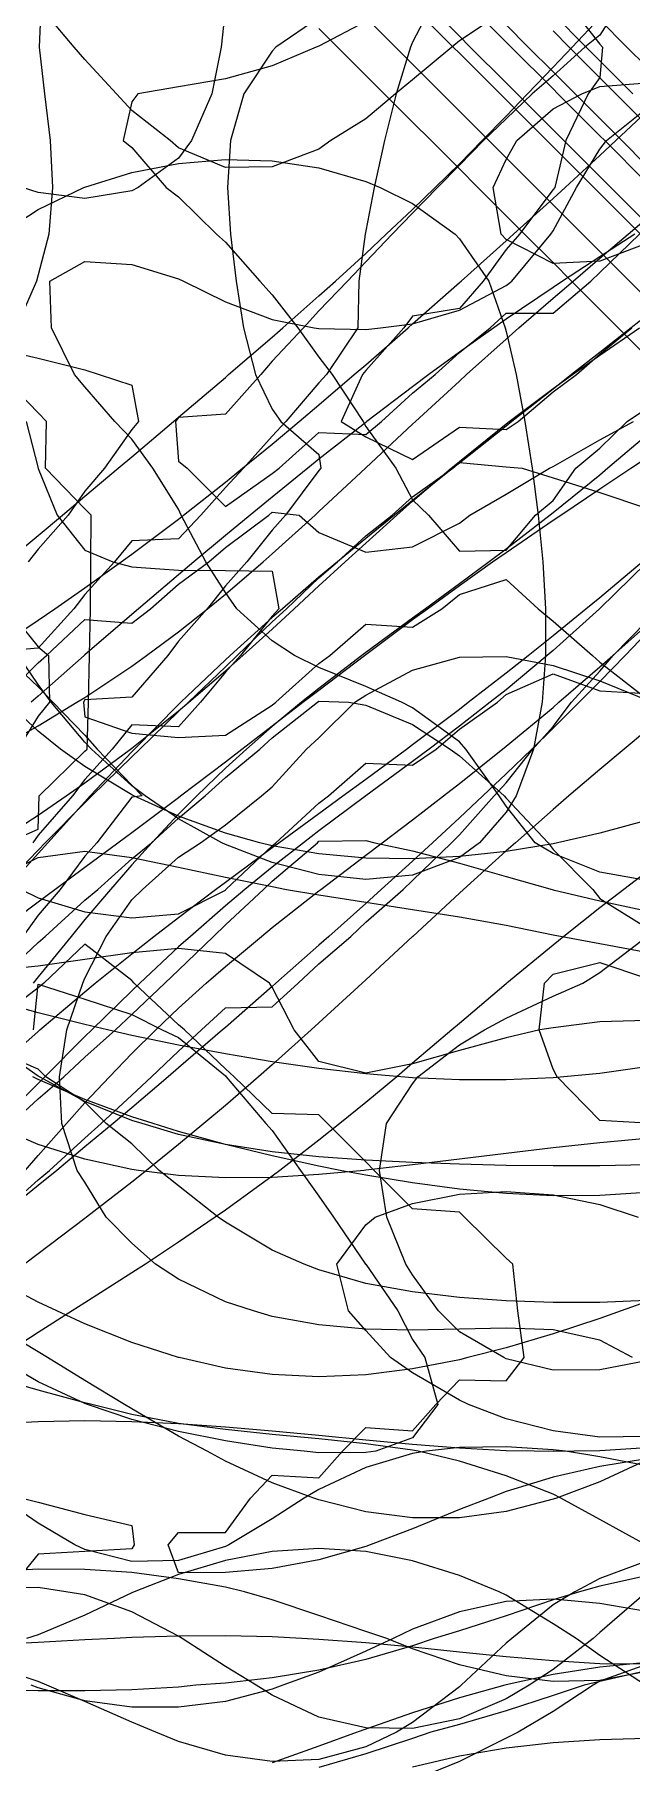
# Model space of a CAD drawing. Header units: metres. Extents: x 350990 to 353010, y 7454990 to 7457010.
# Drawn here: x 351879.2 to 352006.8, y 7455663.5 to 7456032.7 of the extents above; entities that cross this region are included whole.
import ezdxf

# ---------------------------------------------------------------- set-up
doc = ezdxf.new("R2010")
doc.units = ezdxf.units.M

msp = doc.modelspace()

# ---------------------------------------------------------------- linework, layer by layer
at = {"layer": 'CU_0p2_RL1000'}
for points in [[(351992.568, 7456040, 1000), (352000, 7456030.606, 1000), (352000.606, 7456030, 1000), (352000, 7456023.462, 1000), (351997.495, 7456020, 1000), (351992.763, 7456010, 1000), (351990.419, 7456000, 1000), (351990, 7455999.528, 1000), (351982.853, 7455990, 1000), (351980, 7455986.745, 1000), (351975.083, 7455980, 1000), (351970, 7455974.139, 1000), (351960, 7455972.494, 1000), (351958.104, 7455970, 1000), (351950, 7455960.873, 1000), (351949.296, 7455960, 1000), (351944.74, 7455950, 1000), (351950, 7455946.743, 1000), (351960, 7455941.906, 1000), (351970, 7455948.798, 1000), (351980, 7455948.274, 1000), (351982.56, 7455950, 1000), (351990, 7455956.361, 1000), (351995.02, 7455960, 1000), (352000, 7455964.409, 1000), (352006.828, 7455970, 1000)], [(352009.792, 7455680, 1000), (352000, 7455686.389, 1000), (351994.936, 7455690, 1000), (351990, 7455693.128, 1000), (351980, 7455699.244, 1000), (351978.527, 7455700, 1000), (351970, 7455703.486, 1000), (351960, 7455706.604, 1000), (351950, 7455708.555, 1000), (351940, 7455709.208, 1000), (351930, 7455708.554, 1000), (351920, 7455706.673, 1000), (351910, 7455703.695, 1000), (351900.497, 7455700, 1000), (351900, 7455699.763, 1000), (351890, 7455694.998, 1000), (351880, 7455690.812, 1000), (351877.51, 7455690, 1000)]]:
    msp.add_polyline3d(points, dxfattribs=at)
at = {"layer": 'CU_0p2_RL1100'}
for points in [[(352004.759, 7456040, 1100), (352000, 7456032.504, 1100), (351996.798, 7456030, 1100), (351990, 7456023.854, 1100), (351985.564, 7456020, 1100), (351980, 7456014.648, 1100), (351975.167, 7456010, 1100), (351970, 7456004.782, 1100), (351965.317, 7456000, 1100), (351960, 7455994.507, 1100), (351955.662, 7455990, 1100), (351950, 7455984.107, 1100), (351946.077, 7455980, 1100), (351940, 7455973.621, 1100), (351936.661, 7455970, 1100), (351930, 7455962.85, 1100), (351927.567, 7455960, 1100), (351920, 7455951.575, 1100), (351910, 7455950.866, 1100), (351909.352, 7455950, 1100), (351910, 7455941.547, 1100), (351911.813, 7455940, 1100), (351920, 7455931.851, 1100), (351930, 7455938.865, 1100), (351931.465, 7455940, 1100), (351940, 7455947.634, 1100), (351950, 7455947.215, 1100), (351953.379, 7455950, 1100), (351960, 7455956.06, 1100), (351964.829, 7455960, 1100), (351970, 7455964.723, 1100), (351976.568, 7455970, 1100), (351980, 7455973.126, 1100), (351990, 7455973.123, 1100), (351998.066, 7455980, 1100), (352000, 7455981.818, 1100), (352008.452, 7455990, 1100)], [(352010, 7455695.787, 1100), (352000, 7455697.481, 1100), (351990, 7455698.391, 1100), (351980, 7455697.882, 1100), (351970, 7455695.668, 1100), (351960, 7455691.967, 1100), (351955.845, 7455690, 1100), (351950, 7455687.315, 1100), (351940, 7455682.82, 1100), (351932.256, 7455680, 1100), (351930, 7455679.19, 1100), (351920, 7455676.574, 1100), (351910, 7455675.3, 1100), (351900, 7455675.337, 1100), (351890, 7455676.706, 1100), (351880, 7455679.467, 1100), (351878.534, 7455680, 1100)]]:
    msp.add_polyline3d(points, dxfattribs=at)
at = {"layer": 'CU_0p2_RL1200'}
msp.add_polyline3d([(352010, 7455683.112, 1200), (352000, 7455680.845, 1200), (351996.684, 7455680, 1200), (351990, 7455677.811, 1200), (351980, 7455674.568, 1200), (351970, 7455671.635, 1200), (351963.884, 7455670, 1200), (351960, 7455668.633, 1200), (351950, 7455665.356, 1200), (351940, 7455662.407, 1200)], dxfattribs=at)
at = {"layer": 'CU_0p2_RL600'}
msp.add_polyline3d([(352010, 7455733.13, 600), (352000, 7455733.008, 600), (351990, 7455734.361, 600), (351980, 7455736.949, 600), (351971.939, 7455740, 600), (351970, 7455740.883, 600), (351960, 7455746.72, 600), (351955.298, 7455750, 600), (351950, 7455755.764, 600), (351946.285, 7455760, 600), (351943.808, 7455770, 600), (351950, 7455778.364, 600), (351952.013, 7455780, 600), (351960, 7455782.933, 600), (351970, 7455784.925, 600), (351980, 7455785.513, 600), (351990, 7455784.798, 600), (352000, 7455782.728, 600), (352008.186, 7455780, 600)], dxfattribs=at)
at = {"layer": 'CU_0p2_RL700'}
for points in [[(351871.078, 7455780, 700), (351880, 7455788.001, 700), (351882.398, 7455790, 700), (351890, 7455796.921, 700), (351893.463, 7455800, 700), (351900, 7455806.085, 700), (351904.215, 7455810, 700), (351910, 7455815.445, 700), (351914.923, 7455820, 700), (351920, 7455824.754, 700), (351930, 7455824.965, 700), (351935.572, 7455830, 700), (351940, 7455834.14, 700), (351946.791, 7455840, 700), (351950, 7455843.001, 700), (351957.966, 7455850, 700), (351960, 7455851.958, 700), (351968.319, 7455860, 700), (351970, 7455861.71, 700), (351977.429, 7455870, 700), (351980, 7455872.776, 700), (351985.7, 7455880, 700), (351990, 7455884.802, 700), (351993.936, 7455890, 700), (352000, 7455896.631, 700), (352002.819, 7455900, 700), (352010, 7455907.258, 700)], [(351872.983, 7455900, 700), (351880, 7455893.303, 700), (351883.129, 7455890, 700), (351890, 7455883.003, 700), (351892.622, 7455880, 700), (351900, 7455872.332, 700), (351902.219, 7455870, 700), (351900, 7455869.721, 700), (351892.537, 7455860, 700), (351890, 7455857.11, 700), (351884.712, 7455850, 700), (351880, 7455844.561, 700), (351876.74, 7455840, 700)], [(352010, 7455706.548, 700), (352000, 7455702.796, 700), (351994.655, 7455700, 700), (351990, 7455697.158, 700), (351981.194, 7455690, 700), (351980, 7455689.02, 700), (351970.403, 7455680, 700), (351970, 7455679.672, 700), (351960, 7455672.02, 700), (351956.571, 7455670, 700), (351950, 7455666.827, 700), (351940, 7455664.181, 700), (351930, 7455663.69, 700), (351920, 7455665.067, 700), (351910, 7455668.021, 700), (351905.149, 7455670, 700), (351900, 7455672.126, 700), (351890, 7455676.544, 700), (351881.891, 7455680, 700), (351880, 7455680.783, 700), (351870, 7455684.12, 700)]]:
    msp.add_polyline3d(points, dxfattribs=at)
at = {"layer": 'CU_0p2_RL800'}
for points in [[(351877.469, 7455950, 800), (351879.982, 7455940, 800), (351880, 7455939.918, 800), (351884.035, 7455930, 800), (351890, 7455922.521, 800), (351895.94, 7455920, 800), (351900, 7455918.927, 800), (351910, 7455918.204, 800), (351920, 7455918.147, 800), (351930, 7455917.992, 800), (351931.457, 7455910, 800), (351930, 7455908.371, 800), (351923.21, 7455900, 800), (351920, 7455896.426, 800), (351914.711, 7455890, 800), (351910, 7455884.796, 800), (351900, 7455885.166, 800), (351895.804, 7455880, 800), (351890, 7455873.521, 800), (351887.32, 7455870, 800), (351880, 7455861.618, 800), (351878.853, 7455860, 800)], [(351876.35, 7455850, 800), (351880, 7455848.215, 800), (351890, 7455845.214, 800), (351900, 7455843.975, 800), (351910, 7455844.844, 800), (351920, 7455849.891, 800), (351920.117, 7455850, 800), (351930, 7455859.342, 800), (351930.774, 7455860, 800), (351940, 7455868.425, 800), (351942.061, 7455870, 800), (351950, 7455877.005, 800), (351960, 7455876.553, 800), (351965.04, 7455880, 800), (351970, 7455884.257, 800), (351978.122, 7455890, 800), (351980, 7455891.656, 800), (351990, 7455896.079, 800), (352000, 7455892.449, 800), (352010, 7455891.916, 800)]]:
    msp.add_polyline3d(points, dxfattribs=at)
at = {"layer": 'CU_0p2_RL900'}
msp.add_polyline3d([(351940, 7456036.239, 900), (351930.813, 7456030, 900), (351930, 7456029.08, 900), (351923.955, 7456020, 900), (351921.064, 7456010, 900), (351920.472, 7456000, 900), (351921.085, 7455990, 900), (351922.274, 7455980, 900), (351923.905, 7455970, 900), (351926.47, 7455960, 900), (351930, 7455952.601, 900), (351931.824, 7455950, 900), (351940, 7455942.961, 900), (351940.419, 7455940, 900), (351940, 7455939.515, 900), (351932.833, 7455930, 900), (351930, 7455926.763, 900), (351924.585, 7455920, 900), (351920, 7455914.857, 900), (351916.14, 7455910, 900), (351910, 7455903.047, 900), (351907.71, 7455900, 900), (351900, 7455891.076, 900), (351890, 7455890.497, 900), (351889.678, 7455890, 900), (351890, 7455886.873, 900), (351900, 7455883.439, 900), (351910, 7455882.474, 900), (351920, 7455883, 900), (351930, 7455889.405, 900), (351930.758, 7455890, 900), (351940, 7455898.283, 900), (351942.352, 7455900, 900), (351950, 7455906.685, 900), (351960, 7455906.056, 900), (351966.264, 7455910, 900), (351970, 7455913.055, 900), (351980, 7455916.205, 900), (351986.804, 7455910, 900), (351990, 7455907.339, 900), (351998.415, 7455900, 900), (352000, 7455898.597, 900), (352010, 7455890.805, 900)], dxfattribs=at)
at = {"layer": 'CU_0p4_RL1000'}
for points in [[(351964.678, 7456040, 1000), (351960, 7456031.022, 1000), (351959.56, 7456030, 1000), (351956.471, 7456020, 1000), (351954.006, 7456010, 1000), (351951.817, 7456000, 1000), (351950, 7455990.751, 1000), (351949.857, 7455990, 1000), (351948.515, 7455980, 1000), (351948.271, 7455970, 1000), (351941.602, 7455960, 1000), (351940, 7455958.235, 1000), (351932.938, 7455950, 1000), (351930, 7455946.836, 1000), (351923.867, 7455940, 1000), (351920, 7455935.898, 1000), (351914.763, 7455930, 1000), (351910, 7455924.909, 1000), (351900, 7455924.518, 1000), (351896.332, 7455920, 1000), (351890, 7455913.015, 1000), (351887.66, 7455910, 1000), (351880, 7455901.565, 1000), (351870, 7455900.742, 1000)], [(351871.83, 7455850, 1000), (351880, 7455858.412, 1000), (351881.523, 7455860, 1000), (351890, 7455868.52, 1000), (351891.491, 7455870, 1000), (351900, 7455878.347, 1000), (351901.723, 7455880, 1000), (351910, 7455888.007, 1000), (351912.101, 7455890, 1000), (351920, 7455897.613, 1000), (351922.532, 7455900, 1000), (351930, 7455907.178, 1000), (351933.075, 7455910, 1000), (351940, 7455916.578, 1000), (351943.966, 7455920, 1000), (351950, 7455925.589, 1000), (351955.625, 7455930, 1000), (351960, 7455933.891, 1000), (351968.586, 7455940, 1000), (351970, 7455941.22, 1000), (351980, 7455940.323, 1000), (351983.409, 7455940, 1000), (351990, 7455937.988, 1000), (352000, 7455934.848, 1000), (352010, 7455931.454, 1000)], [(352009.834, 7455710, 1000), (352000, 7455715.43, 1000), (351991.696, 7455720, 1000), (351990, 7455720.799, 1000), (351980, 7455724.747, 1000), (351970, 7455727.882, 1000), (351961.209, 7455730, 1000), (351960, 7455730.226, 1000), (351950, 7455731.583, 1000), (351940, 7455732.629, 1000), (351930, 7455733.574, 1000), (351920, 7455734.615, 1000), (351910, 7455735.965, 1000), (351900, 7455737.849, 1000), (351891.477, 7455740, 1000), (351890, 7455740.371, 1000), (351880, 7455743.06, 1000), (351870, 7455745.873, 1000)]]:
    msp.add_polyline3d(points, dxfattribs=at)
at = {"layer": 'CU_0p4_RL1100'}
for points in [[(351980, 7456037.948, 1100), (351970, 7456031.324, 1100), (351968.362, 7456030, 1100), (351960, 7456022.983, 1100), (351956.314, 7456020, 1100), (351950, 7456014.658, 1100), (351942.542, 7456010, 1100), (351940, 7456008.185, 1100), (351930, 7456004.374, 1100), (351920, 7456004.237, 1100), (351910, 7456008.445, 1100), (351908.172, 7456010, 1100), (351900, 7456016.458, 1100), (351896.738, 7456020, 1100), (351890, 7456027.362, 1100), (351887.662, 7456030, 1100), (351880, 7456039.062, 1100)], [(351870, 7455965.777, 1100), (351880, 7455963.507, 1100), (351890, 7455961.024, 1100), (351893.068, 7455960, 1100), (351900, 7455957.737, 1100), (351901.435, 7455950, 1100), (351900, 7455948.319, 1100), (351894.182, 7455940, 1100), (351890, 7455935.087, 1100), (351886.414, 7455930, 1100), (351880, 7455922.696, 1100), (351877.896, 7455920, 1100)], [(351871.443, 7455890, 1100), (351880, 7455898.407, 1100), (351881.766, 7455900, 1100), (351890, 7455907.696, 1100), (351900, 7455906.921, 1100), (351904.001, 7455910, 1100), (351910, 7455915.238, 1100), (351916.45, 7455920, 1100), (351920, 7455923.063, 1100), (351929.305, 7455930, 1100), (351930, 7455930.607, 1100), (351935.786, 7455930, 1100), (351940, 7455926.303, 1100), (351950, 7455922.061, 1100), (351960, 7455923.185, 1100), (351970, 7455928.26, 1100), (351972.231, 7455930, 1100), (351980, 7455934.467, 1100), (351989.22, 7455940, 1100), (351990, 7455940.395, 1100), (352000, 7455946.065, 1100), (352007.215, 7455950, 1100)], [(352010, 7455726.852, 1100), (352000, 7455728.828, 1100), (351992.637, 7455730, 1100), (351990, 7455730.338, 1100), (351980, 7455730.981, 1100), (351970, 7455730.808, 1100), (351962.957, 7455730, 1100), (351960, 7455729.527, 1100), (351950, 7455726.516, 1100), (351940, 7455721.836, 1100), (351936.824, 7455720, 1100), (351930, 7455715.577, 1100), (351920.705, 7455710, 1100), (351920, 7455709.638, 1100), (351910, 7455706.65, 1100), (351900, 7455706.472, 1100), (351890, 7455709.003, 1100), (351887.85, 7455710, 1100), (351880, 7455714.635, 1100), (351872.253, 7455720, 1100)]]:
    msp.add_polyline3d(points, dxfattribs=at)
at = {"layer": 'CU_0p4_RL1200'}
msp.add_polyline3d([(351980, 7455988.879, 1200), (351978.954, 7455990, 1200), (351977.212, 7456000, 1200), (351980, 7456005.999, 1200), (351982.242, 7456010, 1200), (351990, 7456016.764, 1200), (351996.133, 7456020, 1200), (352000, 7456021.545, 1200), (352010, 7456022.33, 1200), (352017.411, 7456020, 1200), (352020, 7456018.298, 1200), (352025.168, 7456010, 1200), (352023.557, 7456000, 1200), (352020, 7455995.946, 1200), (352013.627, 7455990, 1200), (352010, 7455988.002, 1200), (352000, 7455984.258, 1200), (351990, 7455983.757, 1200)], close=True, dxfattribs=at)
for points in [[(351876.62, 7455720, 1200), (351880, 7455719.105, 1200), (351890, 7455716.474, 1200), (351900, 7455714.118, 1200), (351900.523, 7455710, 1200), (351900, 7455709.128, 1200), (351890, 7455708.606, 1200), (351880, 7455708.039, 1200), (351873.45, 7455700, 1200)], [(352010, 7455703.352, 1200), (352000, 7455701.167, 1200), (351995.662, 7455700, 1200), (351990, 7455698.231, 1200), (351980, 7455694.852, 1200), (351970, 7455691.609, 1200), (351964.608, 7455690, 1200), (351960, 7455688.425, 1200), (351950, 7455685.504, 1200), (351940, 7455683.253, 1200), (351930, 7455681.599, 1200), (351920, 7455680.453, 1200), (351913.673, 7455680, 1200), (351910, 7455679.614, 1200), (351900, 7455679.051, 1200), (351890, 7455678.836, 1200), (351880, 7455678.852, 1200), (351870, 7455678.96, 1200)]]:
    msp.add_polyline3d(points, dxfattribs=at)
at = {"layer": 'CU_0p4_RL700'}
msp.add_polyline3d([(352010, 7455749.329, 700), (352000, 7455747.411, 700), (351990, 7455747.345, 700), (351980, 7455749.728, 700), (351979.459, 7455750, 700), (351970, 7455755.512, 700), (351965.509, 7455760, 700), (351960, 7455767.671, 700), (351958.583, 7455770, 700), (351954.531, 7455780, 700), (351952.898, 7455790, 700), (351954.452, 7455800, 700), (351960, 7455808.522, 700), (351961.142, 7455810, 700), (351970, 7455816.848, 700), (351975.347, 7455820, 700), (351980, 7455822.537, 700), (351990, 7455827.258, 700), (351996.336, 7455830, 700), (352000, 7455832.292, 700), (352010, 7455839.902, 700)], dxfattribs=at)
at = {"layer": 'CU_0p4_RL800'}
for points in [[(351874.296, 7455800, 800), (351880, 7455805.299, 800), (351885.511, 7455810, 800), (351890, 7455814.18, 800), (351896.518, 7455820, 800), (351900, 7455823.301, 800), (351907.099, 7455830, 800), (351910, 7455832.797, 800), (351917.463, 7455840, 800), (351920, 7455842.448, 800), (351928.116, 7455850, 800), (351930, 7455851.781, 800), (351939.661, 7455860, 800), (351940, 7455860.31, 800), (351950, 7455860.449, 800), (351951.899, 7455860, 800), (351960, 7455858.27, 800), (351970, 7455855.615, 800), (351980, 7455852.795, 800), (351989.821, 7455850, 800), (351990, 7455849.955, 800), (352000, 7455847.595, 800), (352010, 7455845.489, 800)], [(352010, 7455699.885, 800), (352000, 7455691.306, 800), (351998.61, 7455690, 800), (351990, 7455683.411, 800), (351984.89, 7455680, 800), (351980, 7455677.087, 800), (351970, 7455672.863, 800), (351960, 7455670.79, 800), (351950, 7455670.889, 800), (351940, 7455673.221, 800), (351930, 7455677.874, 800), (351926.582, 7455680, 800), (351920, 7455684.006, 800), (351910.795, 7455690, 800), (351910, 7455690.506, 800), (351900, 7455695.661, 800), (351890, 7455699.292, 800), (351885.885, 7455700, 800), (351880, 7455700.898, 800), (351870, 7455700.674, 800)]]:
    msp.add_polyline3d(points, dxfattribs=at)
at = {"layer": 'CU_0p4_RL900'}
for points in [[(351880.658, 7456040, 900), (351880.246, 7456030, 900), (351881.35, 7456020, 900), (351882.559, 7456010, 900), (351883.067, 7456000, 900), (351882.273, 7455990, 900), (351880, 7455981.318, 900), (351879.652, 7455980, 900), (351875.31, 7455970, 900)], [(351873.449, 7455910, 900), (351880, 7455901.829, 900), (351882.194, 7455900, 900), (351882.43, 7455890, 900), (351880, 7455887.05, 900), (351875.645, 7455880, 900)], [(351870.734, 7455830, 900), (351880, 7455838.703, 900), (351881.536, 7455840, 900), (351890, 7455847.728, 900), (351892.774, 7455850, 900), (351900, 7455856.535, 900), (351904.217, 7455860, 900), (351910, 7455865.255, 900), (351915.71, 7455870, 900), (351920, 7455873.924, 900), (351927.385, 7455880, 900), (351930, 7455882.384, 900), (351939.699, 7455890, 900), (351940, 7455890.269, 900), (351946.385, 7455890, 900), (351950, 7455889.361, 900), (351960, 7455885.276, 900), (351968.058, 7455880, 900), (351970, 7455878.561, 900), (351979.551, 7455870, 900), (351980, 7455869.496, 900), (351988.97, 7455860, 900), (351990, 7455858.556, 900), (351998.54, 7455850, 900), (352000, 7455848.064, 900), (352010, 7455841.887, 900)], [(352010, 7455682.916, 900), (352000, 7455681.014, 900), (351990, 7455680.784, 900), (351980, 7455681.997, 900), (351970, 7455684.401, 900), (351960, 7455687.782, 900), (351954.495, 7455690, 900), (351950, 7455691.501, 900), (351940, 7455694.913, 900), (351930, 7455698.247, 900), (351924.061, 7455700, 900), (351920, 7455700.952, 900), (351910, 7455702.768, 900), (351900, 7455704.065, 900), (351890, 7455704.766, 900), (351880, 7455704.814, 900), (351870, 7455704.238, 900)]]:
    msp.add_polyline3d(points, dxfattribs=at)
at = {"layer": 'CU_0p8_RL1000'}
for points in [[(351920, 7456038.594, 1000), (351919.125, 7456030, 1000), (351917.102, 7456020, 1000), (351912.764, 7456010, 1000), (351910, 7456006.244, 1000), (351901.354, 7456000, 1000), (351900, 7455999.269, 1000), (351890, 7455997.637, 1000), (351880, 7455998.92, 1000), (351876.667, 7456000, 1000)], [(352006.984, 7455750, 1000), (352000, 7455753.755, 1000), (351990, 7455755.941, 1000), (351980, 7455756.3, 1000), (351970, 7455756.059, 1000), (351960, 7455755.873, 1000), (351950, 7455756.098, 1000), (351940, 7455756.988, 1000), (351930, 7455758.822, 1000), (351926.045, 7455760, 1000), (351920, 7455761.944, 1000), (351910, 7455766.778, 1000), (351905.057, 7455770, 1000), (351900, 7455774.49, 1000), (351894.505, 7455780, 1000), (351890, 7455787.505, 1000), (351888.337, 7455790, 1000), (351885.065, 7455800, 1000), (351884.595, 7455810, 1000), (351886.148, 7455820, 1000), (351889.557, 7455830, 1000), (351890, 7455831.092, 1000), (351894.501, 7455840, 1000), (351900, 7455847.813, 1000), (351902.298, 7455850, 1000), (351910, 7455856.903, 1000), (351914.68, 7455860, 1000), (351920, 7455863.838, 1000), (351927.688, 7455870, 1000), (351930, 7455871.933, 1000), (351937.313, 7455880, 1000), (351940, 7455882.396, 1000), (351947.665, 7455890, 1000), (351950, 7455891.545, 1000), (351960, 7455896.893, 1000), (351970, 7455899.653, 1000), (351980, 7455899.802, 1000), (351990, 7455897.865, 1000), (352000, 7455894.561, 1000), (352010, 7455890.547, 1000)]]:
    msp.add_polyline3d(points, dxfattribs=at)
msp.add_polyline3d([(351990, 7455811.616, 1000), (351987.051, 7455820, 1000), (351988.163, 7455830, 1000), (351990, 7455831.922, 1000), (352000, 7455834.427, 1000), (352010, 7455831.084, 1000), (352011.168, 7455830, 1000), (352017.009, 7455820, 1000), (352016.899, 7455810, 1000), (352010, 7455800.113, 1000), (352000, 7455800.678, 1000), (351990.885, 7455810, 1000)], close=True, dxfattribs=at)
at = {"layer": 'CU_0p8_RL1100'}
for points in [[(351870, 7455851.923, 1100), (351880, 7455856.815, 1100), (351890, 7455858.19, 1100), (351900, 7455856.853, 1100), (351910, 7455854.757, 1100), (351920, 7455852.645, 1100), (351930, 7455850.636, 1100), (351933.07, 7455850, 1100), (351940, 7455848.876, 1100), (351950, 7455847.306, 1100), (351960, 7455845.76, 1100), (351970, 7455844.15, 1100), (351980, 7455842.389, 1100), (351990, 7455840.359, 1100), (351991.924, 7455840, 1100), (352000, 7455838.484, 1100), (352010, 7455836.635, 1100)], [(352010, 7455762.197, 1100), (352000, 7455761.765, 1100), (351990, 7455761.795, 1100), (351980, 7455762.167, 1100), (351970, 7455762.879, 1100), (351960, 7455764.036, 1100), (351950, 7455765.863, 1100), (351940, 7455768.752, 1100), (351936.858, 7455770, 1100), (351930, 7455772.951, 1100), (351920, 7455778.94, 1100), (351918.468, 7455780, 1100), (351910, 7455786.705, 1100), (351905.892, 7455790, 1100), (351900, 7455795.675, 1100), (351894.504, 7455800, 1100), (351890, 7455804.569, 1100), (351881.623, 7455810, 1100), (351880, 7455811.602, 1100), (351870, 7455815.895, 1100)]]:
    msp.add_polyline3d(points, dxfattribs=at)
at = {"layer": 'CU_0p8_RL1200'}
for points in [[(351950, 7456035.459, 1200), (351940, 7456030.198, 1200), (351939.404, 7456030, 1200), (351930, 7456025.95, 1200), (351920, 7456023.226, 1200), (351910, 7456021.482, 1200), (351901.327, 7456020, 1200), (351900, 7456018.299, 1200), (351898.138, 7456010, 1200), (351900, 7456008.554, 1200), (351907.326, 7456000, 1200), (351910, 7455998.024, 1200), (351918.106, 7455990, 1200), (351920, 7455988.331, 1200), (351927.393, 7455980, 1200), (351930, 7455977.038, 1200), (351935.513, 7455970, 1200), (351940, 7455963.74, 1200), (351942.838, 7455960, 1200), (351949.446, 7455950, 1200), (351950, 7455948.941, 1200), (351956.393, 7455940, 1200), (351960, 7455933.269, 1200), (351963.372, 7455930, 1200), (351970, 7455922.32, 1200), (351980, 7455922.501, 1200), (351986.244, 7455930, 1200), (351990, 7455933.115, 1200), (351994.886, 7455940, 1200), (352000, 7455944.291, 1200), (352005.873, 7455950, 1200), (352010, 7455952.789, 1200)], [(351873.386, 7455860, 1200), (351880, 7455862.913, 1200), (351880.251, 7455870, 1200), (351890, 7455879.56, 1200), (351890.439, 7455880, 1200), (351890.757, 7455890, 1200), (351891.006, 7455900, 1200), (351891.171, 7455910, 1200), (351891.274, 7455920, 1200), (351891.358, 7455930, 1200), (351890, 7455931.369, 1200), (351881.55, 7455940, 1200), (351881.761, 7455950, 1200), (351880, 7455951.851, 1200), (351872.074, 7455960, 1200)], [(352010, 7455728.367, 1200), (352000, 7455726.717, 1200), (351990, 7455724.488, 1200), (351980, 7455721.423, 1200), (351976.348, 7455720, 1200), (351970, 7455717.541, 1200), (351960, 7455713.458, 1200), (351950.909, 7455710, 1200), (351950, 7455709.681, 1200), (351940, 7455706.832, 1200), (351930, 7455704.977, 1200), (351920, 7455704.093, 1200), (351910, 7455704.054, 1200), (351907.747, 7455710, 1200), (351910, 7455712.641, 1200), (351920, 7455712.632, 1200), (351925.374, 7455720, 1200), (351930, 7455724.912, 1200), (351940, 7455724.313, 1200), (351944.994, 7455730, 1200), (351950, 7455735.044, 1200), (351960, 7455734.362, 1200), (351964.993, 7455740, 1200), (351970, 7455745.229, 1200), (351980, 7455745.034, 1200), (351983.843, 7455750, 1200), (351982.505, 7455760, 1200), (351981.408, 7455770, 1200), (351980, 7455771.264, 1200), (351971.112, 7455780, 1200), (351970, 7455781.092, 1200), (351960, 7455781.778, 1200), (351951.8, 7455790, 1200), (351950, 7455791.842, 1200), (351941.825, 7455800, 1200), (351940, 7455801.843, 1200), (351930, 7455802.189, 1200), (351921.897, 7455810, 1200), (351920, 7455811.72, 1200), (351911.246, 7455820, 1200), (351910, 7455821.132, 1200), (351900.532, 7455830, 1200), (351900, 7455830.542, 1200), (351890, 7455838.341, 1200), (351881.198, 7455830, 1200), (351880, 7455828.971, 1200), (351870, 7455821.363, 1200)]]:
    msp.add_polyline3d(points, dxfattribs=at)
at = {"layer": 'CU_0p8_RL900'}
msp.add_polyline3d([(351879.043, 7455820, 900), (351880, 7455829.807, 900), (351890, 7455826.562, 900), (351900, 7455823.301, 900), (351906.495, 7455820, 900), (351910, 7455818.382, 900), (351920, 7455810.2, 900), (351920.161, 7455810, 900), (351928.672, 7455800, 900), (351930, 7455798.491, 900), (351936.022, 7455790, 900), (351940, 7455784.492, 900), (351943.08, 7455780, 900), (351949.971, 7455770, 900), (351950, 7455769.951, 900), (351956.811, 7455760, 900), (351960, 7455753.891, 900), (351962.631, 7455750, 900), (351965.399, 7455740, 900), (351960, 7455732.862, 900), (351952.142, 7455730, 900), (351950, 7455729.709, 900), (351940, 7455729.688, 900), (351936.839, 7455730, 900), (351930, 7455730.662, 900), (351920, 7455732.216, 900), (351910, 7455734.226, 900), (351900, 7455736.815, 900), (351890.58, 7455740, 900), (351890, 7455740.222, 900), (351880, 7455744.806, 900), (351871.079, 7455750, 900)], dxfattribs=at)
at = {"layer": 'DAC_RL1000'}
msp.add_polyline3d([(352010, 7456025.804, 1000), (352005.804, 7456030, 1000), (352000, 7456035.804, 1000)], dxfattribs=at)
at = {"layer": 'DAC_RL500'}
for points in [[(351962.332, 7456040, 500), (351970, 7456032.332, 500), (351972.332, 7456030, 500), (351980, 7456022.332, 500), (351982.332, 7456020, 500), (351990, 7456012.332, 500), (351992.332, 7456010, 500), (352000, 7456002.332, 500), (352002.332, 7456000, 500), (352010, 7455992.332, 500)], [(352010, 7455963.94, 500), (352003.94, 7455970, 500), (352000, 7455973.94, 500), (351993.94, 7455980, 500), (351990, 7455983.94, 500), (351983.94, 7455990, 500), (351980, 7455993.94, 500), (351973.94, 7456000, 500), (351970, 7456003.94, 500), (351963.94, 7456010, 500), (351960, 7456013.94, 500), (351953.94, 7456020, 500), (351950, 7456023.94, 500), (351943.94, 7456030, 500), (351940, 7456033.94, 500)]]:
    msp.add_polyline3d(points, dxfattribs=at)
at = {"layer": 'DAC_RL600'}
for points in [[(352010, 7455976.313, 600), (352006.313, 7455980, 600), (352000, 7455986.313, 600), (351996.313, 7455990, 600), (351990, 7455996.313, 600), (351986.313, 7456000, 600), (351980, 7456006.313, 600), (351976.313, 7456010, 600), (351970, 7456016.313, 600), (351966.313, 7456020, 600), (351960, 7456026.313, 600), (351956.313, 7456030, 600), (351950, 7456036.313, 600)], [(351980, 7456034.705, 600), (351984.705, 7456030, 600), (351990, 7456024.705, 600), (351994.705, 7456020, 600), (352000, 7456014.705, 600), (352004.705, 7456010, 600), (352010, 7456004.705, 600)]]:
    msp.add_polyline3d(points, dxfattribs=at)
at = {"layer": 'DAC_RL700'}
for points in [[(352008.686, 7455990, 700), (352000, 7455998.686, 700), (351998.686, 7456000, 700), (351990, 7456008.686, 700), (351988.686, 7456010, 700), (351980, 7456018.686, 700), (351978.686, 7456020, 700), (351970, 7456028.686, 700), (351968.686, 7456030, 700), (351960, 7456038.686, 700)], [(351990, 7456037.078, 700), (351997.078, 7456030, 700), (352000, 7456027.078, 700), (352007.078, 7456020, 700)]]:
    msp.add_polyline3d(points, dxfattribs=at)
at = {"layer": 'DAC_RL800'}
msp.add_polyline3d([(352010, 7456001.058, 800), (352001.058, 7456010, 800), (352000, 7456011.058, 800), (351991.058, 7456020, 800), (351990, 7456021.058, 800), (351981.058, 7456030, 800), (351980, 7456031.058, 800), (351971.058, 7456040, 800)], dxfattribs=at)
at = {"layer": 'DAC_RL900'}
msp.add_polyline3d([(352010, 7456013.431, 900), (352003.431, 7456020, 900), (352000, 7456023.431, 900), (351993.431, 7456030, 900), (351990, 7456033.431, 900)], dxfattribs=at)
at = {"layer": 'IMP_RL1000'}
for points in [[(351870, 7455900.956, 1000), (351880, 7455907.583, 1000), (351883.552, 7455910, 1000), (351890, 7455914.462, 1000), (351897.743, 7455920, 1000), (351900, 7455921.641, 1000), (351910, 7455929.16, 1000), (351911.079, 7455930, 1000), (351920, 7455937.018, 1000), (351923.676, 7455940, 1000), (351930, 7455945.167, 1000), (351935.772, 7455950, 1000), (351940, 7455953.555, 1000), (351947.52, 7455960, 1000), (351950, 7455962.129, 1000), (351959.033, 7455970, 1000), (351960, 7455970.844, 1000), (351970, 7455979.672, 1000), (351970.368, 7455980, 1000), (351980, 7455988.609, 1000), (351981.545, 7455990, 1000), (351990, 7455997.66, 1000), (351992.562, 7456000, 1000), (352000, 7456006.843, 1000), (352003.403, 7456010, 1000), (352010, 7456016.169, 1000)], [(352010, 7455972.556, 1000), (352006.702, 7455970, 1000), (352000, 7455964.751, 1000), (351993.93, 7455960, 1000), (351990, 7455956.901, 1000), (351981.236, 7455950, 1000), (351980, 7455949.022, 1000), (351970, 7455941.109, 1000), (351968.607, 7455940, 1000), (351960, 7455933.13, 1000), (351956.13, 7455930, 1000), (351950, 7455925.025, 1000), (351943.941, 7455920, 1000), (351940, 7455916.711, 1000), (351932.201, 7455910, 1000), (351930, 7455908.087, 1000), (351921.041, 7455900, 1000), (351920, 7455899.047, 1000), (351910.513, 7455890, 1000), (351910, 7455889.502, 1000), (351900.584, 7455880, 1000), (351900, 7455879.4, 1000), (351891.148, 7455870, 1000), (351890, 7455868.763, 1000), (351882.051, 7455860, 1000), (351880, 7455857.722, 1000), (351873.11, 7455850, 1000)]]:
    msp.add_polyline3d(points, dxfattribs=at)
at = {"layer": 'IMP_RL1100'}
for points in [[(351873.267, 7455920, 1100), (351880, 7455925.632, 1100), (351885.238, 7455930, 1100), (351890, 7455934.017, 1100), (351897.119, 7455940, 1100), (351900, 7455942.437, 1100), (351908.951, 7455950, 1100), (351910, 7455950.888, 1100), (351920, 7455959.401, 1100), (351920.695, 7455960, 1100), (351930, 7455968.027, 1100), (351932.244, 7455970, 1100), (351940, 7455976.831, 1100), (351943.504, 7455980, 1100), (351950, 7455985.896, 1100), (351954.38, 7455990, 1100), (351960, 7455995.293, 1100), (351964.83, 7456000, 1100), (351970, 7456005.069, 1100), (351974.872, 7456010, 1100), (351980, 7456015.217, 1100), (351984.583, 7456020, 1100), (351990, 7456025.665, 1100), (351994.08, 7456030, 1100), (352000, 7456036.267, 1100)], [(352007.477, 7455990, 1100), (352000, 7455985.204, 1100), (351992.048, 7455980, 1100), (351990, 7455978.645, 1100), (351980, 7455971.853, 1100), (351977.357, 7455970, 1100), (351970, 7455964.785, 1100), (351963.471, 7455960, 1100), (351960, 7455957.432, 1100), (351950.25, 7455950, 1100), (351950, 7455949.808, 1100), (351940, 7455941.93, 1100), (351937.601, 7455940, 1100), (351930, 7455933.852, 1100), (351925.308, 7455930, 1100), (351920, 7455925.616, 1100), (351913.272, 7455920, 1100), (351910, 7455917.246, 1100), (351901.455, 7455910, 1100), (351900, 7455908.752, 1100), (351890, 7455900.119, 1100), (351889.862, 7455900, 1100), (351880, 7455891.306, 1100), (351878.527, 7455890, 1100)]]:
    msp.add_polyline3d(points, dxfattribs=at)
at = {"layer": 'IMP_RL500'}
for points in [[(351877.254, 7455790, 500), (351880, 7455793.178, 500), (351886.028, 7455800, 500), (351890, 7455804.414, 500), (351895.225, 7455810, 500), (351900, 7455814.953, 500), (351905.111, 7455820, 500), (351910, 7455824.66, 500), (351915.901, 7455830, 500), (351920, 7455833.58, 500), (351927.692, 7455840, 500), (351930, 7455841.867, 500), (351940, 7455849.717, 500), (351940.365, 7455850, 500), (351950, 7455857.323, 500), (351953.501, 7455860, 500), (351960, 7455864.907, 500), (351966.576, 7455870, 500), (351970, 7455872.632, 500), (351979.222, 7455880, 500), (351980, 7455880.619, 500), (351990, 7455888.925, 500), (351991.239, 7455890, 500), (352000, 7455897.548, 500), (352002.745, 7455900, 500), (352010, 7455906.414, 500)], [(352010, 7455853.708, 500), (352005.136, 7455850, 500), (352000, 7455846.1, 500), (351992.344, 7455840, 500), (351990, 7455838.138, 500), (351980.167, 7455830, 500), (351980, 7455829.862, 500), (351970, 7455821.391, 500), (351968.384, 7455820, 500), (351960, 7455812.881, 500), (351956.599, 7455810, 500), (351950, 7455804.511, 500), (351944.467, 7455800, 500), (351940, 7455796.436, 500), (351931.65, 7455790, 500), (351930, 7455788.756, 500), (351920, 7455781.51, 500), (351917.826, 7455780, 500), (351910, 7455774.656, 500), (351902.912, 7455770, 500), (351900, 7455768.104, 500), (351890, 7455761.726, 500), (351887.274, 7455760, 500), (351880, 7455755.35, 500), (351871.779, 7455750, 500)]]:
    msp.add_polyline3d(points, dxfattribs=at)
at = {"layer": 'IMP_RL600'}
for points in [[(351870, 7455810.851, 600), (351880, 7455819.704, 600), (351880.342, 7455820, 600), (351890, 7455828.17, 600), (351892.218, 7455830, 600), (351900, 7455836.27, 600), (351904.744, 7455840, 600), (351910, 7455844.052, 600), (351917.869, 7455850, 600), (351920, 7455851.587, 600), (351930, 7455858.955, 600), (351931.424, 7455860, 600), (351940, 7455866.25, 600), (351945.122, 7455870, 600), (351950, 7455873.564, 600), (351958.692, 7455880, 600), (351960, 7455880.969, 600), (351970, 7455888.531, 600), (351971.895, 7455890, 600), (351980, 7455896.29, 600), (351984.657, 7455900, 600), (351990, 7455904.256, 600), (351997.028, 7455910, 600), (352000, 7455912.423, 600), (352009.082, 7455920, 600)], [(352010, 7455883.967, 600), (352005.233, 7455880, 600), (352000, 7455875.656, 600), (351993.398, 7455870, 600), (351990, 7455867.09, 600), (351981.969, 7455860, 600), (351980, 7455858.261, 600), (351970.884, 7455850, 600), (351970, 7455849.199, 600), (351960.025, 7455840, 600), (351960, 7455839.977, 600), (351950, 7455830.706, 600), (351949.239, 7455830, 600), (351940, 7455821.519, 600), (351938.331, 7455820, 600), (351930, 7455812.541, 600), (351927.114, 7455810, 600), (351920, 7455803.861, 600), (351915.425, 7455800, 600), (351910, 7455795.519, 600), (351903.158, 7455790, 600), (351900, 7455787.502, 600), (351890.323, 7455780, 600), (351890, 7455779.754, 600), (351880, 7455772.187, 600), (351877.095, 7455770, 600)]]:
    msp.add_polyline3d(points, dxfattribs=at)
at = {"layer": 'IMP_RL700'}
for points in [[(351870.084, 7455840, 700), (351880, 7455847.357, 700), (351883.541, 7455850, 700), (351890, 7455854.753, 700), (351897.039, 7455860, 700), (351900, 7455862.189, 700), (351910, 7455869.7, 700), (351910.395, 7455870, 700), (351920, 7455877.293, 700), (351923.534, 7455880, 700), (351930, 7455884.951, 700), (351936.585, 7455890, 700), (351940, 7455892.617, 700), (351949.713, 7455900, 700), (351950, 7455900.218, 700), (351960, 7455907.69, 700), (351963.158, 7455910, 700), (351970, 7455914.971, 700), (351977.106, 7455920, 700), (351980, 7455922.032, 700), (351990, 7455928.889, 700), (351991.648, 7455930, 700), (352000, 7455935.599, 700), (352006.627, 7455940, 700), (352010, 7455942.236, 700)], [(352010, 7455904.773, 700), (352005.394, 7455900, 700), (352000, 7455894.472, 700), (351995.569, 7455890, 700), (351990, 7455884.452, 700), (351985.451, 7455880, 700), (351980, 7455874.736, 700), (351975.012, 7455870, 700), (351970, 7455865.3, 700), (351964.272, 7455860, 700), (351960, 7455856.091, 700), (351953.286, 7455850, 700), (351950, 7455847.051, 700), (351942.117, 7455840, 700), (351940, 7455838.13, 700), (351930.809, 7455830, 700), (351930, 7455829.295, 700), (351920, 7455820.545, 700), (351919.381, 7455820, 700), (351910, 7455811.899, 700), (351907.811, 7455810, 700), (351900, 7455803.376, 700), (351896.028, 7455800, 700), (351890, 7455795.002, 700), (351883.964, 7455790, 700), (351880, 7455786.795, 700), (351871.571, 7455780, 700)]]:
    msp.add_polyline3d(points, dxfattribs=at)
at = {"layer": 'IMP_RL800'}
for points in [[(351870.813, 7455860, 800), (351880, 7455865.916, 800), (351885.965, 7455870, 800), (351890, 7455872.787, 800), (351899.752, 7455880, 800), (351900, 7455880.186, 800), (351910, 7455888.166, 800), (351912.174, 7455890, 800), (351920, 7455896.698, 800), (351923.709, 7455900, 800), (351930, 7455905.661, 800), (351934.732, 7455910, 800), (351940, 7455914.854, 800), (351945.6, 7455920, 800), (351950, 7455924.033, 800), (351956.661, 7455930, 800), (351960, 7455932.964, 800), (351968.246, 7455940, 800), (351970, 7455941.477, 800), (351980, 7455949.491, 800), (351980.667, 7455950, 800), (351990, 7455957.025, 800), (351994.147, 7455960, 800), (352000, 7455964.166, 800), (352008.475, 7455970, 800)], [(352010, 7455919.814, 800), (352000, 7455910.077, 800), (351999.917, 7455910, 800), (351990, 7455901.055, 800), (351988.762, 7455900, 800), (351980, 7455892.703, 800), (351976.586, 7455890, 800), (351970, 7455884.881, 800), (351963.511, 7455880, 800), (351960, 7455877.392, 800), (351950, 7455870.019, 800), (351949.975, 7455870, 800), (351940, 7455862.554, 800), (351936.704, 7455860, 800), (351930, 7455854.782, 800), (351924.185, 7455850, 800), (351920, 7455846.54, 800), (351912.566, 7455840, 800), (351910, 7455837.736, 800), (351901.737, 7455830, 800), (351900, 7455828.378, 800), (351891.453, 7455820, 800), (351890, 7455818.591, 800), (351881.431, 7455810, 800), (351880, 7455808.593, 800), (351871.392, 7455800, 800)]]:
    msp.add_polyline3d(points, dxfattribs=at)
at = {"layer": 'IMP_RL900'}
for points in [[(351871.151, 7455880, 900), (351880, 7455884.977, 900), (351888.299, 7455890, 900), (351890, 7455891.051, 900), (351900, 7455897.721, 900), (351903.157, 7455900, 900), (351910, 7455905.061, 900), (351916.215, 7455910, 900), (351920, 7455913.075, 900), (351928.065, 7455920, 900), (351930, 7455921.69, 900), (351939.175, 7455930, 900), (351940, 7455930.755, 900), (351949.931, 7455940, 900), (351950, 7455940.064, 900), (351960, 7455949.41, 900), (351960.638, 7455950, 900), (351970, 7455958.622, 900), (351971.527, 7455960, 900), (351980, 7455967.608, 900), (351982.731, 7455970, 900), (351990, 7455976.35, 900), (351994.272, 7455980, 900), (352000, 7455984.901, 900), (352006.045, 7455990, 900), (352010, 7455993.358, 900)], [(352010, 7455946.969, 900), (352001.736, 7455940, 900), (352000, 7455938.54, 900), (351990, 7455930.459, 900), (351989.41, 7455930, 900), (351980, 7455922.739, 900), (351976.334, 7455920, 900), (351970, 7455915.3, 900), (351962.751, 7455910, 900), (351960, 7455907.994, 900), (351950, 7455900.632, 900), (351949.165, 7455900, 900), (351940, 7455892.989, 900), (351936.298, 7455890, 900), (351930, 7455884.828, 900), (351924.523, 7455880, 900), (351920, 7455875.923, 900), (351913.916, 7455870, 900), (351910, 7455866.097, 900), (351904.314, 7455860, 900), (351900, 7455855.28, 900), (351895.456, 7455850, 900), (351890, 7455843.588, 900), (351887.071, 7455840, 900), (351880, 7455831.356, 900), (351878.912, 7455830, 900)]]:
    msp.add_polyline3d(points, dxfattribs=at)
at = {"layer": 'PHY_RL1000'}
msp.add_polyline3d([(352010, 7455822.018, 1000), (352000, 7455821.709, 1000), (351990, 7455820.485, 1000), (351987.209, 7455820, 1000), (351980, 7455818.311, 1000), (351970, 7455815.629, 1000), (351960, 7455812.801, 1000), (351950, 7455810.763, 1000), (351940, 7455813.283, 1000), (351934.671, 7455820, 1000), (351930, 7455829.114, 1000), (351929.447, 7455830, 1000), (351920, 7455836.311, 1000), (351910, 7455837.41, 1000), (351900, 7455836.462, 1000), (351890, 7455835.034, 1000), (351880, 7455833.663, 1000), (351870, 7455832.605, 1000)], dxfattribs=at)
at = {"layer": 'PHY_RL1100'}
msp.add_polyline3d([(352010, 7455851.925, 1100), (352000, 7455853.741, 1100), (351990, 7455857.672, 1100), (351986.205, 7455860, 1100), (351980, 7455867.794, 1100), (351978.489, 7455870, 1100), (351971.387, 7455880, 1100), (351970, 7455881.529, 1100), (351960, 7455888.855, 1100), (351957.658, 7455890, 1100), (351950, 7455893.384, 1100), (351940, 7455897.426, 1100), (351934.748, 7455900, 1100), (351930, 7455903.116, 1100), (351922.468, 7455910, 1100), (351920, 7455913.488, 1100), (351915.791, 7455920, 1100), (351910.583, 7455930, 1100), (351910, 7455931.269, 1100), (351904.531, 7455940, 1100), (351900, 7455946.238, 1100), (351896.36, 7455950, 1100), (351890, 7455957.365, 1100), (351887.799, 7455960, 1100), (351882.844, 7455970, 1100), (351882.464, 7455980, 1100), (351890, 7455984.165, 1100), (351900, 7455983.528, 1100), (351910, 7455980.505, 1100), (351911.042, 7455980, 1100), (351920, 7455975.533, 1100), (351930, 7455971.782, 1100), (351938.947, 7455970, 1100), (351940, 7455969.839, 1100), (351950, 7455969.634, 1100), (351953.146, 7455970, 1100), (351960, 7455970.879, 1100), (351970, 7455973.785, 1100), (351980, 7455979.06, 1100), (351981.211, 7455980, 1100), (351989.568, 7455990, 1100), (351990, 7455990.761, 1100), (351995.027, 7456000, 1100), (352000, 7456008.178, 1100), (352001.459, 7456010, 1100), (352010, 7456016.834, 1100)], dxfattribs=at)
at = {"layer": 'PHY_RL900'}
msp.add_polyline3d([(352016.993, 7455660, 900), (352020, 7455666.333, 900), (352021.558, 7455670, 900), (352022.31, 7455680, 900), (352020, 7455683.099, 900), (352010, 7455684.476, 900), (352000, 7455680.866, 900), (351998.606, 7455680, 900), (351990, 7455674.388, 900), (351982.531, 7455670, 900), (351980, 7455668.683, 900), (351970, 7455663.695, 900), (351960.884, 7455660, 900)], dxfattribs=at)
at = {"layer": 'POT_RL1000'}
msp.add_polyline3d([(352010, 7455730.71, 1000), (352000, 7455730.101, 1000), (351994.525, 7455730, 1000), (351990, 7455729.918, 1000), (351985.945, 7455730, 1000), (351980, 7455730.12, 1000), (351970, 7455730.643, 1000), (351960, 7455731.412, 1000), (351950, 7455732.338, 1000), (351940, 7455733.332, 1000), (351930, 7455734.304, 1000), (351920, 7455735.173, 1000), (351910, 7455735.863, 1000), (351900, 7455736.313, 1000), (351890, 7455736.471, 1000), (351880, 7455736.307, 1000), (351870, 7455735.804, 1000)], dxfattribs=at)
at = {"layer": 'POT_RL1100'}
msp.add_polyline3d([(351871.959, 7455990, 1100), (351880, 7455995.269, 1100), (351889.795, 7456000, 1100), (351890, 7456000.082, 1100), (351900, 7456003.155, 1100), (351910, 7456005.11, 1100), (351920, 7456005.964, 1100), (351930, 7456005.68, 1100), (351940, 7456004.166, 1100), (351950, 7456001.268, 1100), (351953.095, 7456000, 1100), (351960, 7455996.558, 1100), (351969.1, 7455990, 1100), (351970, 7455989.044, 1100), (351976.261, 7455980, 1100), (351979.801, 7455970, 1100), (351980, 7455969.254, 1100), (351982.138, 7455960, 1100), (351983.993, 7455950, 1100), (351985.552, 7455940, 1100), (351986.836, 7455930, 1100), (351987.807, 7455920, 1100), (351988.376, 7455910, 1100), (351988.405, 7455900, 1100), (351987.671, 7455890, 1100), (351985.797, 7455880, 1100), (351982.099, 7455870, 1100), (351980, 7455866.535, 1100), (351974.295, 7455860, 1100), (351970, 7455856.854, 1100), (351960, 7455853.073, 1100), (351950, 7455852.169, 1100), (351940, 7455853.224, 1100), (351930, 7455855.771, 1100), (351920, 7455859.623, 1100), (351919.265, 7455860, 1100), (351910, 7455865.104, 1100), (351902.882, 7455870, 1100), (351900, 7455872.191, 1100), (351891.415, 7455880, 1100), (351890, 7455881.46, 1100), (351882.756, 7455890, 1100), (351880, 7455893.773, 1100), (351875.821, 7455900, 1100)], dxfattribs=at)
at = {"layer": 'POT_RL700'}
msp.add_polyline3d([(352010, 7455684.842, 700), (352000, 7455683.888, 700), (351990, 7455682.286, 700), (351980, 7455680.079, 700), (351979.71, 7455680, 700), (351970, 7455677.325, 700), (351960, 7455674.139, 700), (351950, 7455670.655, 700), (351948.156, 7455670, 700), (351940, 7455667.028, 700), (351930, 7455663.459, 700)], dxfattribs=at)
at = {"layer": 'POT_RL800'}
msp.add_polyline3d([(352010, 7455668.62, 800), (352000, 7455668.363, 800), (351990, 7455667.711, 800), (351980, 7455666.56, 800), (351970, 7455664.832, 800), (351960, 7455662.478, 800)], dxfattribs=at)
at = {"layer": 'POT_RL900'}
msp.add_polyline3d([(352010, 7455684.485, 900), (352000, 7455684.621, 900), (351990, 7455685.2, 900), (351980, 7455686.071, 900), (351970, 7455687.089, 900), (351960, 7455688.123, 900), (351950, 7455689.062, 900), (351940, 7455689.815, 900), (351936.32, 7455690, 900), (351930, 7455690.322, 900), (351920, 7455690.548, 900), (351910, 7455690.49, 900), (351900, 7455690.178, 900), (351896.341, 7455690, 900), (351890, 7455689.684, 900), (351880, 7455689.12, 900), (351870, 7455688.644, 900)], dxfattribs=at)
at = {"layer": 'QMP_RL1000'}
msp.add_polyline3d([(352010, 7455812.131, 1000), (352000, 7455810.714, 1000), (351992.304, 7455810, 1000), (351990, 7455809.791, 1000), (351980, 7455809.355, 1000), (351970, 7455809.369, 1000), (351960, 7455809.798, 1000), (351957.476, 7455810, 1000), (351950, 7455810.611, 1000), (351940, 7455811.763, 1000), (351930, 7455813.202, 1000), (351920, 7455814.886, 1000), (351910, 7455816.779, 1000), (351900, 7455818.855, 1000), (351894.836, 7455820, 1000), (351890, 7455821.142, 1000), (351880, 7455823.661, 1000), (351870, 7455826.406, 1000)], dxfattribs=at)
at = {"layer": 'QMP_RL1100'}
msp.add_polyline3d([(352010, 7455864.732, 1100), (352000, 7455862.048, 1100), (351990.985, 7455860, 1100), (351990, 7455859.79, 1100), (351980, 7455858.149, 1100), (351970, 7455857.045, 1100), (351960, 7455856.554, 1100), (351950, 7455856.741, 1100), (351940, 7455857.661, 1100), (351930, 7455859.354, 1100), (351927.394, 7455860, 1100), (351920, 7455862.023, 1100), (351910, 7455865.654, 1100), (351900.448, 7455870, 1100), (351900, 7455870.227, 1100), (351890, 7455876.297, 1100), (351884.803, 7455880, 1100), (351880, 7455883.871, 1100), (351873.398, 7455890, 1100)], dxfattribs=at)
at = {"layer": 'QMP_RL500'}
msp.add_polyline3d([(352010, 7455728.064, 500), (352000, 7455723.438, 500), (351990.714, 7455720, 500), (351990, 7455719.733, 500), (351980, 7455717.143, 500), (351970, 7455715.788, 500), (351960, 7455715.748, 500), (351950, 7455717.037, 500), (351940, 7455719.59, 500), (351938.885, 7455720, 500), (351930, 7455723.279, 500), (351920, 7455727.905, 500), (351916.08, 7455730, 500), (351910, 7455733.247, 500), (351900, 7455739.059, 500), (351898.451, 7455740, 500), (351890, 7455745.125, 500), (351882.007, 7455750, 500), (351880, 7455751.226, 500), (351870, 7455757.208, 500)], dxfattribs=at)
at = {"layer": 'QMP_RL600'}
msp.add_polyline3d([(352010, 7455761.926, 600), (352004.552, 7455760, 600), (352000, 7455758.392, 600), (351990, 7455755.083, 600), (351980, 7455752.083, 600), (351971.827, 7455750, 600), (351970, 7455749.534, 600), (351960, 7455747.592, 600), (351950, 7455746.349, 600), (351940, 7455745.915, 600), (351930, 7455746.368, 600), (351920, 7455747.744, 600), (351910.137, 7455750, 600), (351910, 7455750.032, 600), (351900, 7455753.241, 600), (351890, 7455757.221, 600), (351883.958, 7455760, 600), (351880, 7455761.881, 600), (351870, 7455767.099, 600)], dxfattribs=at)
at = {"layer": 'QMP_RL700'}
msp.add_polyline3d([(352010, 7455796.82, 700), (352000, 7455795.883, 700), (351990, 7455794.815, 700), (351980, 7455793.638, 700), (351970, 7455792.4, 700), (351960, 7455791.168, 700), (351950, 7455790.032, 700), (351949.651, 7455790, 700), (351940, 7455789.104, 700), (351930, 7455788.514, 700), (351920, 7455788.401, 700), (351910, 7455788.914, 700), (351901.471, 7455790, 700), (351900, 7455790.194, 700), (351890, 7455792.38, 700), (351880, 7455795.568, 700), (351870, 7455799.825, 700)], dxfattribs=at)
at = {"layer": 'QMP_RL800'}
msp.add_polyline3d([(352010, 7455791.173, 800), (352000, 7455790.965, 800), (351990, 7455790.943, 800), (351980, 7455791.062, 800), (351970, 7455791.302, 800), (351960, 7455791.666, 800), (351950, 7455792.186, 800), (351940, 7455792.928, 800), (351930, 7455793.992, 800), (351920, 7455795.516, 800), (351910, 7455797.678, 800), (351902.23, 7455800, 800), (351900, 7455800.685, 800), (351890, 7455804.745, 800), (351880.265, 7455810, 800), (351880, 7455810.147, 800), (351870, 7455817.085, 800)], dxfattribs=at)
at = {"layer": 'QMP_RL900'}
msp.add_polyline3d([(352010, 7455785.315, 900), (352000, 7455784.641, 900), (351990, 7455784.585, 900), (351980, 7455785.066, 900), (351970, 7455786.002, 900), (351960, 7455787.319, 900), (351950, 7455788.957, 900), (351944.523, 7455790, 900), (351940, 7455790.882, 900), (351930, 7455793.081, 900), (351920, 7455795.548, 900), (351910, 7455798.318, 900), (351904.562, 7455800, 900), (351900, 7455801.478, 900), (351890, 7455805.141, 900), (351880, 7455809.43, 900), (351878.836, 7455810, 900)], dxfattribs=at)

doc.saveas('drawing.dxf')
